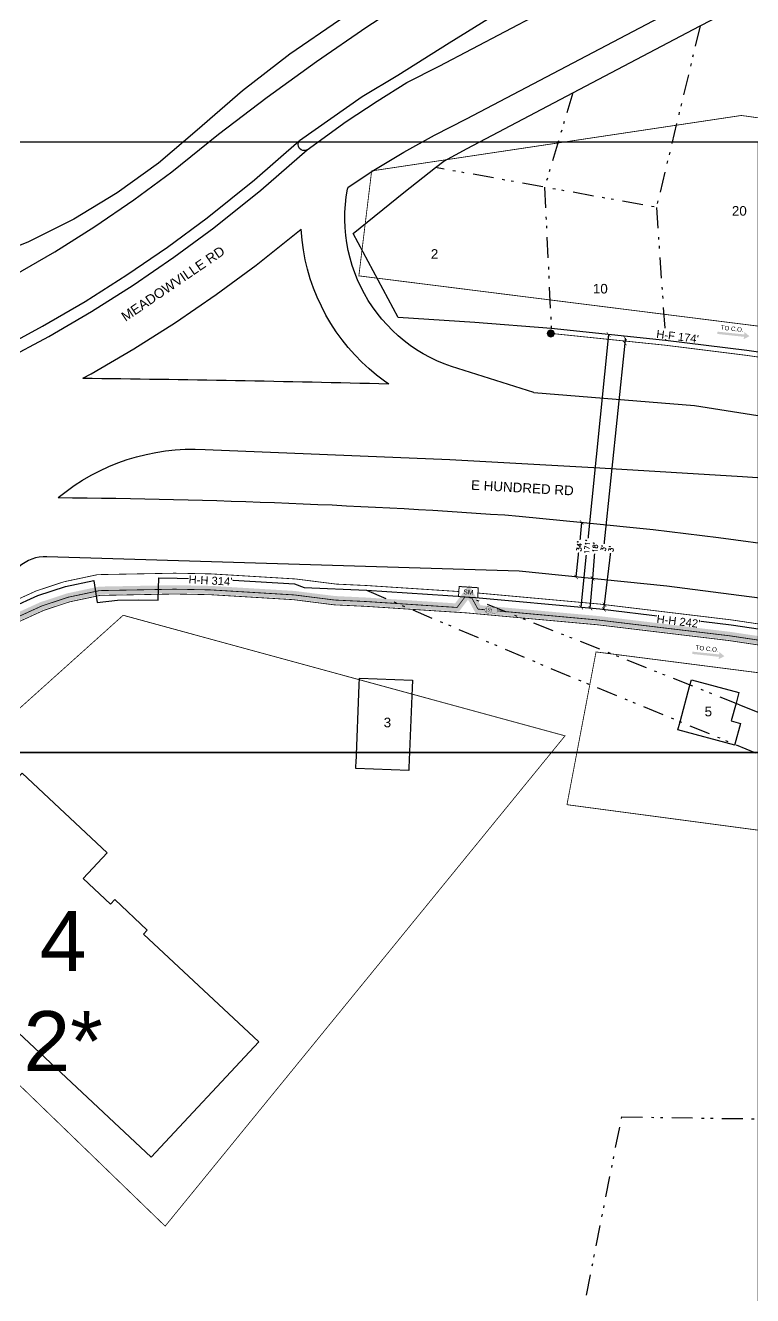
# Model space of a CAD drawing. Extents: x 11808739 to 11823423, y 3647988 to 3656247.
# Drawn here: x 11813800 to 11814254, y 3652236 to 3653030 of the extents above; entities that cross this region are included whole.
import ezdxf
from ezdxf.enums import TextEntityAlignment as Align
from ezdxf.lldxf.tags import DXFTag

# ---------------------------------------------------------------- set-up
doc = ezdxf.new("R2010")
doc.units = 0
doc.header["$MEASUREMENT"] = 0
doc.header["$XCLIPFRAME"] = 2
doc.set_wipeout_variables(frame=1)
doc.linetypes.add('PROPERTY', pattern=[31.302502, 12.967109, -5.580706, 1.571985, -4.030017, 1.571985, -5.5807])
doc.layers.get('DefPoints').update_dxf_attribs({"color": 1, "lineweight": 0})
for name, color, linetype in [('144 FOC', 30, '144'), ('96 FOC', 30, '96'), ('ADDRESSES', 252, 'Continuous'), ('E_BUILDING', 8, 'Continuous'), ('E_CURB', 8, 'EOP'), ('E_ROW', 8, 'ROW'), ('P_CONDUIT', 1, 'CONDUIT'), ('PROPOSED_DIREC_BORE', 7, 'DIRECTBORE'), ('Road Names', 7, 'Continuous'), ('ROAD_DIMENSIONS', 7, 'Continuous'), ('TO C.O.', 7, 'Continuous'), ('VICINITY FOC', 104, 'Continuous')]:
    doc.layers.add(name, color=color, linetype=linetype)
doc.layers.add('1X4 Terminal Boundary', color=7, linetype='Continuous', lineweight=20, true_color=0x00853c)
doc.layers.add('E_PROPERTY LINE', color=8, linetype='PROPERTY', transparency=0.3)
doc.layers.add('EXISTING TELCO HANDHOLE', color=7, linetype='Continuous', true_color=0xcc5500)
doc.layers.add('NEW FIBER LOOP', color=7, linetype='Continuous', true_color=0x538135)
for name, color, linetype, lineweight in [('FLOWERPOTS', 30, 'Continuous', 18), ('PROP_HH', 104, 'Continuous', 0), ('VIEWPORT', 250, 'Continuous', 25)]:
    doc.layers.add(name, color=color, linetype=linetype, lineweight=lineweight)
doc.layers.add('PORTGROUPINGS_1', color=1, linetype='Continuous', plot=False)
doc.styles.add('Arial', font='arial.ttf')
doc.styles.add('LOOP', font='arial.ttf')
doc.styles.add('ROMANS', font='romans.shx')
doc.styles.get("Standard").update_dxf_attribs({"font": 'arial.ttf'})
tags = doc.linetypes.add('144', pattern='A,0.718375,-0.132013,["144 CT",Standard,S=0.09234,R=0,X=0,Y=-0.045241],-0.527056,0.533798', length=1.911242).pattern_tags.tags
tags[6] = DXFTag(74, 10)
tags = doc.linetypes.add('96', pattern='A,0.718375,-0.132013,["96 CT",Standard,S=0.09234,R=0,X=0,Y=-0.045241],-0.527056,0.533798', length=1.911242).pattern_tags.tags
tags[6] = DXFTag(74, 10)
tags = doc.linetypes.add('CONDUIT', pattern='A,5.441269,-1.056917,["C",Arial,S=0.56119,R=0,X=0,Y=-0.280595],-1.62838', length=8.126566).pattern_tags.tags
tags[6] = DXFTag(74, 10)
doc.linetypes.add('DIRECTBORE', pattern='A,0.4,-0.16,["DB",Standard,S=0.12,R=0,X=0,Y=-0.06],-0.36', length=0.92)
tags = doc.linetypes.add('EOP', pattern='A,49.990109,-1.776071,["EOP",Arial,S=2.99974,R=0.081355,X=0,Y=-1.426368],-10.416452', length=62.182632).pattern_tags.tags
tags[6] = DXFTag(74, 10)
tags = doc.linetypes.add('ROW', pattern='A,25.130993,-3.694477,["R/W",Arial,S=5.36622,R=0,X=0,Y=-2.68311],-18.632906', length=47.458376).pattern_tags.tags
tags[6] = DXFTag(74, 10)
doc.dimstyles.new('DIM', dxfattribs={"dimscale": 0.025, "dimtxt": 3, "dimasz": 2.5, "dimexe": 0, "dimexo": 2.5, "dimgap": 0.306, "dimtad": 0, "dimdec": 0, "dimzin": 0, "dimdsep": 46, "dimtxsty": 'ROMANS', "dimblk": 'ARCHTICK', "dimcen": 0.09, "dimclrd": 256, "dimadec": 0, "dimazin": 0, "dimtfac": 1, "dimtdec": 0, "dimtofl": 0, "dimtmove": 0, "dimatfit": 3, "dimldrblk": 'ARCHTICK', "dimfxl": 1, "dimtfill": 1, "dimtolj": 1, "dimtzin": 0, "dimlwd": -1, "dimarcsym": 0})
picture_1 = doc.add_image_def('image1.png', size_in_pixel=(1270, 827))

# ---------------------------------------------------------------- blocks, each defined once
blk = doc.blocks.new('*U374')
at = {"color": 0, "linetype": 'ByBlock', "lineweight": -2}
blk.add_wipeout([(-6, 3.15), (-6, -3.15), (6, -3.15), (6, 3.15)], dxfattribs=at).dxf.layer = 'PROP_HH'
at = {"layer": 'EXISTING TELCO HANDHOLE', "color": 0, "linetype": 'ByBlock', "lineweight": -2}
blk.add_line((0, 0), (0, 0), dxfattribs=at)
at = {"layer": 'PROP_HH', "color": 0, "linetype": 'ByBlock', "lineweight": -2, "const_width": 0.63}
blk.add_lwpolyline([(-6, 3.15), (6, 3.15), (6, -3.15), (-6, -3.15)], close=True, dxfattribs=at)
at = {"color": 0, "insert": (0, 0), "char_height": 3, "attachment_point": 5}
blk.add_mtext('SM', dxfattribs=at)
at = {"flags": 1}
blk.add_attdef('HH_TYPE', (-15.97, -9.66), '', height=5, dxfattribs=at)
blk = doc.blocks.new('*U58')
at = {"true_color": 0xa020f0}
h = blk.add_hatch(color=200, dxfattribs=at)
h.dxf.hatch_style = 1
h.paths.add_polyline_path([(2.55, 0), (1.81, 1.81), (0, 2.55), (-1.81, 1.81), (-2.55, 0), (-1.81, -1.81), (0, -2.55), (1.81, -1.81)])
at = {"color": 18, "true_color": 0x000000, "const_width": 0.1}
blk.add_lwpolyline([(2.55, 0), (1.81, 1.81), (0, 2.55), (-1.81, 1.81), (-2.55, 0), (-1.81, -1.81), (0, -2.55), (1.81, -1.81)], close=True, dxfattribs=at)
blk = doc.blocks.new('*U54')
at = {"color": 4}
blk.add_wipeout([(0, 0), (-0.01, 0.17), (-0.03, 0.35), (-0.07, 0.52), (-0.12, 0.68), (-0.19, 0.84), (-0.27, 1), (-0.36, 1.14), (-0.47, 1.28), (-0.58, 1.41), (-0.71, 1.52), (-0.85, 1.63), (-1, 1.72), (-1.15, 1.8), (-1.31, 1.87), (-1.48, 1.92), (-1.64, 1.96), (-1.82, 1.98), (-1.99, 1.99), (-2.16, 1.98), (-2.34, 1.96), (-2.51, 1.92), (-2.67, 1.87), (-2.83, 1.8), (-2.99, 1.72), (-3.13, 1.63), (-3.27, 1.52), (-3.4, 1.41), (-3.52, 1.28), (-3.62, 1.14), (-3.71, 1), (-3.79, 0.84), (-3.86, 0.68), (-3.91, 0.52), (-3.95, 0.35), (-3.97, 0.17), (-3.98, 0), (-3.97, -0.17), (-3.95, -0.35), (-3.91, -0.52), (-3.86, -0.68), (-3.79, -0.84), (-3.71, -1), (-3.62, -1.14), (-3.52, -1.28), (-3.4, -1.41), (-3.27, -1.52), (-3.13, -1.63), (-2.99, -1.72), (-2.83, -1.8), (-2.67, -1.87), (-2.51, -1.92), (-2.34, -1.96), (-2.16, -1.98), (-1.99, -1.99), (-1.82, -1.98), (-1.64, -1.96), (-1.48, -1.92), (-1.31, -1.87), (-1.15, -1.8), (-1, -1.72), (-0.85, -1.63), (-0.71, -1.52), (-0.58, -1.41), (-0.47, -1.28), (-0.36, -1.14), (-0.27, -1), (-0.19, -0.84), (-0.12, -0.68), (-0.07, -0.52), (-0.03, -0.35), (-0.01, -0.17)], dxfattribs=at).dxf.layer = 'NEW FIBER LOOP'
at = {"layer": 'NEW FIBER LOOP', "color": 4, "linetype": 'Continuous', "const_width": 0.12, "flags": 128}
blk.add_lwpolyline([(-3.99, 0, 1), (0.01, 0, 1)], format="xyb", close=True, dxfattribs=at)
at = {"color": 4}
blk.add_wipeout([(3.99, 0), (3.98, 0.17), (3.96, 0.35), (3.92, 0.52), (3.87, 0.68), (3.81, 0.84), (3.73, 1), (3.63, 1.14), (3.53, 1.28), (3.41, 1.41), (3.28, 1.52), (3.14, 1.63), (3, 1.72), (2.84, 1.8), (2.68, 1.87), (2.52, 1.92), (2.35, 1.96), (2.18, 1.98), (2, 1.99), (1.83, 1.98), (1.66, 1.96), (1.49, 1.92), (1.32, 1.87), (1.16, 1.8), (1.01, 1.72), (0.86, 1.63), (0.72, 1.52), (0.59, 1.41), (0.48, 1.28), (0.37, 1.14), (0.28, 1), (0.2, 0.84), (0.13, 0.68), (0.08, 0.52), (0.04, 0.35), (0.02, 0.17), (0.01, 0), (0.02, -0.17), (0.04, -0.35), (0.08, -0.52), (0.13, -0.68), (0.2, -0.84), (0.28, -1), (0.37, -1.14), (0.48, -1.28), (0.59, -1.41), (0.72, -1.52), (0.86, -1.63), (1.01, -1.72), (1.16, -1.8), (1.32, -1.87), (1.49, -1.92), (1.66, -1.96), (1.83, -1.98), (2, -1.99), (2.18, -1.98), (2.35, -1.96), (2.52, -1.92), (2.68, -1.87), (2.84, -1.8), (3, -1.72), (3.14, -1.63), (3.28, -1.52), (3.41, -1.41), (3.53, -1.28), (3.63, -1.14), (3.73, -1), (3.81, -0.84), (3.87, -0.68), (3.92, -0.52), (3.96, -0.35), (3.98, -0.17)], dxfattribs=at).dxf.layer = 'NEW FIBER LOOP'
at = {"layer": 'NEW FIBER LOOP', "color": 4, "linetype": 'Continuous', "const_width": 0.12, "flags": 128}
blk.add_lwpolyline([(0, 0, 1), (4, 0, 1)], format="xyb", close=True, dxfattribs=at)
at = {"layer": 'NEW FIBER LOOP', "color": 4, "style": 'LOOP', "flags": 4}
blk.add_attdef('SLACK', text='', height=1.8, dxfattribs=at).set_placement((-2.02, -0.02), align=Align.MIDDLE_CENTER)
blk = doc.blocks.new('*U57')
at = {"layer": 'TO C.O.', "linetype": 'ByBlock', "lineweight": -2}
h = blk.add_hatch(color=0, dxfattribs=at)
h.dxf.hatch_style = 1
h.paths.add_polyline_path([(16.74, 2.23), (20.09, -0.02), (16.74, -2.27), (16.74, -0.77), (0, -0.73), (0, 0.73), (16.74, 0.73)])
at = {"layer": 'TO C.O.', "color": 0, "linetype": 'ByBlock', "lineweight": -2}
blk.add_attdef('MKRPOLE', text='', height=2.75, dxfattribs=at).set_placement((8.91, 2.15), align=Align.CENTER)
blk = doc.blocks.new('_ARCHTICK')
at = {"color": 0, "linetype": 'ByBlock', "const_width": 0.15}
blk.add_lwpolyline([(-0.5, -0.5), (0.5, 0.5)], dxfattribs=at)
blk = doc.blocks.new('*D70')
at = {"layer": 'DefPoints', "color": 0, "ltscale": 0.01, "transparency": 16777216}
for p in [(11814147.41, 3652719.21), (11814147.44, 3652719.21), (11814143.99, 3652685.12)]:
    blk.add_point(p, dxfattribs=at)
at = {"layer": 'ROAD_DIMENSIONS', "ltscale": 0.01, "transparency": 16777216}
for p, q in [((11814147.41, 3652719.21), (11814146.25, 3652707.72)), ((11814143.97, 3652685.12), (11814145.57, 3652701))]:
    blk.add_line(p, q, dxfattribs=at)
at = {"layer": 'ROAD_DIMENSIONS', "ltscale": 0.01, "transparency": 16777216, "xscale": 2.500000006732392, "yscale": 2.500000006732392, "zscale": 2.500000006732392}
for p, rotation in [((11814147.41, 3652719.21), 84.2290907739108), ((11814143.97, 3652685.12), 264.2290907739108)]:
    blk.add_blockref('_ARCHTICK', p, dxfattribs=dict(at, rotation=rotation))
at = {"layer": 'ROAD_DIMENSIONS', "color": 0, "ltscale": 0.01, "transparency": 16777216, "insert": (11814145.91, 3652704.36), "char_height": 3, "attachment_point": 5, "rotation": 84.22909, "style": 'ROMANS', "bg_fill": 3, "box_fill_scale": 1.25, "bg_fill_color": 256, "bg_fill_true_color": 13158600, "bg_fill_transparency": 0}
blk.add_mtext("\\A1;34'", dxfattribs=at)
blk = doc.blocks.new('*D71')
at = {"layer": 'DefPoints', "color": 0, "ltscale": 0.01, "transparency": 16777216}
for p in [(11814164.21, 3652836.59), (11814164.56, 3652836.55), (11814147.46, 3652666.2)]:
    blk.add_point(p, dxfattribs=at)
at = {"layer": 'ROAD_DIMENSIONS', "ltscale": 0.01, "transparency": 16777216}
for p, q in [((11814164.21, 3652836.59), (11814151.36, 3652708.57)), ((11814147.11, 3652666.23), (11814150.44, 3652699.43))]:
    blk.add_line(p, q, dxfattribs=at)
at = {"layer": 'ROAD_DIMENSIONS', "ltscale": 0.01, "transparency": 16777216, "xscale": 2.500000006732392, "yscale": 2.500000006732392, "zscale": 2.500000006732392}
for p, rotation in [((11814164.21, 3652836.59), 84.26918137754254), ((11814147.11, 3652666.23), 264.2691813775425)]:
    blk.add_blockref('_ARCHTICK', p, dxfattribs=dict(at, rotation=rotation))
at = {"layer": 'ROAD_DIMENSIONS', "color": 0, "ltscale": 0.01, "transparency": 16777216, "insert": (11814150.9, 3652704), "char_height": 3, "attachment_point": 5, "rotation": 84.26918, "style": 'ROMANS', "bg_fill": 3, "box_fill_scale": 1.25, "bg_fill_color": 256, "bg_fill_true_color": 13158600, "bg_fill_transparency": 0}
blk.add_mtext("\\A1;171'", dxfattribs=at)
blk = doc.blocks.new('*D72')
at = {"layer": 'DefPoints', "color": 0, "ltscale": 0.01, "transparency": 16777216}
for p in [(11814153.94, 3652684.13), (11814152.44, 3652665.74), (11814152.8, 3652665.71)]:
    blk.add_point(p, dxfattribs=at)
at = {"layer": 'ROAD_DIMENSIONS', "ltscale": 0.01, "transparency": 16777216}
for p, q in [((11814154.3, 3652684.1), (11814155.62, 3652700.41)), ((11814152.8, 3652665.71), (11814154.3, 3652684.1))]:
    blk.add_line(p, q, dxfattribs=at)
at = {"layer": 'ROAD_DIMENSIONS', "ltscale": 0.01, "transparency": 16777216, "xscale": 2.500000006732392, "yscale": 2.500000006732392, "zscale": 2.500000006732392}
for p, rotation in [((11814154.3, 3652684.1), 85.34680656759996), ((11814152.8, 3652665.71), 265.3468065675999)]:
    blk.add_blockref('_ARCHTICK', p, dxfattribs=dict(at, rotation=rotation))
at = {"layer": 'ROAD_DIMENSIONS', "color": 0, "ltscale": 0.01, "transparency": 16777216, "insert": (11814155.88, 3652703.57), "char_height": 3, "attachment_point": 5, "rotation": 85.34681, "style": 'ROMANS', "bg_fill": 3, "box_fill_scale": 1.25, "bg_fill_color": 256, "bg_fill_true_color": 13158600, "bg_fill_transparency": 0}
blk.add_mtext("\\A1;18'", dxfattribs=at)
blk = doc.blocks.new('*D73')
at = {"layer": 'DefPoints', "color": 0, "ltscale": 0.01, "transparency": 16777216}
for p in [(11814161.65, 3652667.84), (11814161.65, 3652667.84), (11814161.3, 3652664.86)]:
    blk.add_point(p, dxfattribs=at)
at = {"layer": 'ROAD_DIMENSIONS', "ltscale": 0.01, "transparency": 16777216}
for p, q in [((11814161.65, 3652667.84), (11814165.61, 3652700.77)), ((11814161.3, 3652664.86), (11814161.65, 3652667.84))]:
    blk.add_line(p, q, dxfattribs=at)
at = {"layer": 'ROAD_DIMENSIONS', "ltscale": 0.01, "transparency": 16777216, "xscale": 2.500000006732392, "yscale": 2.500000006732392, "zscale": 2.500000006732392}
for p, rotation in [((11814161.3, 3652664.86), 263.1474925335335), ((11814161.65, 3652667.84), 83.14749253353355)]:
    blk.add_blockref('_ARCHTICK', p, dxfattribs=dict(at, rotation=rotation))
at = {"layer": 'ROAD_DIMENSIONS', "color": 0, "ltscale": 0.01, "transparency": 16777216, "insert": (11814165.84, 3652702.7), "char_height": 3, "attachment_point": 5, "rotation": 83.14749, "style": 'ROMANS', "bg_fill": 3, "box_fill_scale": 1.25, "bg_fill_color": 256, "bg_fill_true_color": 13158600, "bg_fill_transparency": 0}
blk.add_mtext("\\A1;3'", dxfattribs=at)
blk = doc.blocks.new('*D74')
at = {"layer": 'DefPoints', "color": 0, "ltscale": 0.01, "transparency": 16777216}
for p in [(11814174.17, 3652834.3), (11814173.87, 3652831.32), (11814174.31, 3652831.27)]:
    blk.add_point(p, dxfattribs=at)
at = {"layer": 'ROAD_DIMENSIONS', "ltscale": 0.01, "transparency": 16777216}
for p, q in [((11814174.62, 3652834.26), (11814174.31, 3652831.27)), ((11814174.31, 3652831.27), (11814161.3, 3652705.05))]:
    blk.add_line(p, q, dxfattribs=at)
at = {"layer": 'ROAD_DIMENSIONS', "ltscale": 0.01, "transparency": 16777216, "xscale": 2.500000006732392, "yscale": 2.500000006732392, "zscale": 2.500000006732392}
for p, rotation in [((11814174.31, 3652831.27), 264.1157529911632), ((11814174.62, 3652834.26), 84.11575299116325)]:
    blk.add_blockref('_ARCHTICK', p, dxfattribs=dict(at, rotation=rotation))
at = {"layer": 'ROAD_DIMENSIONS', "color": 0, "ltscale": 0.01, "transparency": 16777216, "insert": (11814161.1, 3652703.11), "char_height": 3, "attachment_point": 5, "rotation": 84.11575, "style": 'ROMANS', "bg_fill": 3, "box_fill_scale": 1.25, "bg_fill_color": 256, "bg_fill_true_color": 13158600, "bg_fill_transparency": 0}
blk.add_mtext("\\A1;3'", dxfattribs=at)

msp = doc.modelspace()

# ---------------------------------------------------------------- linework, layer by layer
at = {"layer": '144 FOC', "ltscale": 25, "const_width": 0.5, "flags": 128}
msp.add_lwpolyline([(11813615.01, 3652487.75), (11813650.76, 3652517.47), (11813685.04, 3652549.28), (11813717.52, 3652582.92), (11813747.99, 3652618.12), (11813750.58, 3652621.2), (11813750.94, 3652621.48), (11813767.75, 3652638.23), (11813781.21, 3652648.44), (11813795.81, 3652657.18), (11813811.29, 3652664.25), (11813827.45, 3652669.58), (11813846.54, 3652673.61), (11813892.94, 3652674.49), (11813905.88, 3652674.25), (11813915.43, 3652674.06), (11813967.51, 3652670.93), (11813992.85, 3652667.72), (11814012.52, 3652666.79), (11814075.63, 3652662.68), (11814157.65, 3652655.23), (11814239.39, 3652645.41), (11814320.82, 3652633.22), (11814401.89, 3652618.67), (11814443.48, 3652610.26), (11814568.16, 3652581.04), (11814631.88, 3652560.97), (11814667.24, 3652553.09), (11814675.79, 3652539.63), (11814673.91, 3652531.75)], dxfattribs=at)
at = {"layer": '96 FOC', "ltscale": 25, "const_width": 0.5, "flags": 128}
for points in [[(11813766.68, 3652641.19), (11813779.53, 3652650.93), (11813794.42, 3652659.84), (11813810.2, 3652667.05), (11813826.67, 3652672.48), (11813846.19, 3652676.61), (11813893, 3652677.49), (11813905.94, 3652677.25), (11813915.55, 3652677.06), (11813967.79, 3652673.91), (11813993.11, 3652670.71), (11814012.68, 3652669.79), (11814069.57, 3652666.08), (11814076.73, 3652675.58)], [(11814076.73, 3652675.58), (11814076.77, 3652675.63), (11814082.62, 3652665.06), (11814157.96, 3652658.21), (11814239.79, 3652648.38), (11814321.3, 3652636.18), (11814321.3, 3652636.18), (11814321.3, 3652636.18), (11814402.45, 3652621.62), (11814444.12, 3652613.19), (11814568.95, 3652583.94), (11814586.13, 3652578.53), (11814595.72, 3652585.99), (11814596.04, 3652584.57)]]:
    msp.add_lwpolyline(points, dxfattribs=at)
at = {"layer": 'E_BUILDING', "flags": 128}
for points in [[(11814039.49, 3652565.87), (11814039.42, 3652564.12), (11814006.31, 3652565.43), (11814006.4, 3652567.7), (11814006.44, 3652568.69), (11814008.38, 3652617.78), (11814008.54, 3652621.92), (11814041.65, 3652620.61), (11814041.46, 3652615.8), (11814039.49, 3652565.87)], [(11814243.15, 3652580.63), (11814243.02, 3652580.12), (11814207.54, 3652589.63), (11814208.9, 3652594.73), (11814215.04, 3652617.62), (11814215.93, 3652620.92), (11814245.66, 3652612.95), (11814243.84, 3652606.19), (11814240.91, 3652595.22), (11814246.66, 3652593.68), (11814243.15, 3652580.63)], [(11813878.52, 3652322.68), (11813715.72, 3652474.81), (11813797.79, 3652562.63), (11813851, 3652512.89), (11813835.88, 3652496.71), (11813853.02, 3652480.7), (11813855.69, 3652483.55), (11813876.04, 3652464.53), (11813873.71, 3652462.03), (11813945.8, 3652394.68), (11813878.52, 3652322.68)]]:
    msp.add_lwpolyline(points, close=True, dxfattribs=at)
at = {"layer": 'E_CURB', "transparency": 33554559, "flags": 128}
for points in [[(11814117.44, 3652800.32), (11814218, 3652792.21), (11814281.21, 3652782.3), (11814352.2, 3652771.68), (11814421.87, 3652758.98), (11814489.16, 3652745.69), (11814560.22, 3652731.73), (11814634.22, 3652716.89), (11814634.22, 3652716.89), (11814881.73, 3652667.32), (11815003.18, 3652641.61), (11815108.24, 3652617.42, 0.371987), (11815241.19, 3652703.34), (11815265.02, 3652832.31), (11815267.53, 3652857.67), (11815269.57, 3652884.04), (11815271.04, 3652910.44), (11815271.9, 3652935.7), (11815263.81, 3653062.39), (11815263.62, 3653091.65), (11815264.42, 3653120.55), (11815266.22, 3653149.41), (11815269.09, 3653178.99), (11815298.15, 3653335.28), (11815300.16, 3653347.07), (11815301.59, 3653358.53), (11815302.54, 3653370.03), (11815302.98, 3653381.56), (11815302.93, 3653393.11), (11815302.38, 3653404.64), (11815301.34, 3653416.13), (11815299.8, 3653427.57), (11815297.76, 3653438.93), (11815295.24, 3653450.2), (11815292.24, 3653461.35), (11815288.75, 3653472.36), (11815284.8, 3653483.21), (11815280.38, 3653493.88), (11815275.5, 3653504.35), (11815263.56, 3653527.36), (11815285.62, 3653585.62)], [(11813357.4, 3652819.78), (11813648.19, 3652809.93, 0.105814), (11813658.49, 3652811.78), (11813713.18, 3652834.12), (11813740.15, 3652846.27), (11813766.68, 3652859.36), (11813792.73, 3652873.38), (11813818.26, 3652888.31), (11813843.24, 3652904.13), (11813867.65, 3652920.82), (11813891.41, 3652938.32), (11813920.62, 3652961.74), (11813950.92, 3652984.83), (11813981.78, 3653007.17), (11814013.19, 3653028.75), (11814045.11, 3653049.55), (11814077.55, 3653069.57), (11814110.46, 3653088.78), (11814143.76, 3653107.14), (11814508.65, 3653301.12)], [(11813975.86, 3652951.97, -0.819972), (11813971.06, 3652957.77), (11814010.28, 3652985.21), (11814032.63, 3652998.65), (11814064.56, 3653018.89), (11814096.23, 3653038.44), (11814128.38, 3653057.2), (11814161.05, 3653075.21), (11814525.7, 3653269.06)], [(11813835.7, 3652809.3, -0.003744), (11814026.75, 3652805.82)], [(11813820.4, 3652734.73, -0.189678), (11813912.15, 3652764.79), (11814065.12, 3652758.56), (11814158.69, 3652753.26), (11814247.82, 3652747.99), (11814276.06, 3652745.96), (11814334.74, 3652738.1), (11814416.74, 3652723.79), (11814486.8, 3652711.07), (11814556.65, 3652697.26), (11814626.52, 3652682.32), (11814626.52, 3652682.32, -0.010854), (11815193.3, 3652564.22, -0.900352), (11815185.45, 3652533.52)], [(11813820.4, 3652734.73, -0.015837), (11814108.46, 3652723.21), (11814148.61, 3652719.08), (11814192.09, 3652714.81), (11814232.99, 3652709.83), (11814273.13, 3652704.36), (11814332.14, 3652695.15), (11814332.14, 3652695.15), (11814384.35, 3652686.14), (11814435.3, 3652676.14), (11814476.6, 3652668), (11814625.32, 3652636.09), (11814735.81, 3652625.16, -0.011347), (11814796.3, 3652615.57), (11815002.39, 3652573.21), (11815185.45, 3652533.52)], [(11814426.93, 3652632.91), (11814379.02, 3652643.3), (11814340.06, 3652652.59), (11814304.27, 3652660.74), (11814269.73, 3652670.33), (11814200.6, 3652679.47), (11814108.32, 3652688.68), (11814108.32, 3652688.68), (11814108.32, 3652688.68), (11813813.38, 3652697.81, 0.193805), (11813795.85, 3652691.37), (11813766.11, 3652664.5), (11813736.42, 3652636.78), (11813707.18, 3652608.58), (11813677.79, 3652582.08, -0.042762), (11813566.8, 3652501.32)]]:
    msp.add_lwpolyline(points, format="xyb", dxfattribs=at)
for points in [[(11813975.86, 3652951.97), (11814000.28, 3652969.76), (11814019.72, 3652982.35), (11814038.19, 3652993.98), (11814058.48, 3653004.25), (11814532.5, 3653253.42)], [(11814001.45, 3652928.75), (11814017.56, 3652939.27), (11814036.35, 3652950.57), (11814055.54, 3652961.18), (11814075.49, 3652971.27), (11814549.77, 3653220.58)], [(11813747.3, 3652809.66), (11813755.65, 3652813.42), (11813783.33, 3652827.08), (11813810.5, 3652841.71), (11813837.14, 3652857.29), (11813863.21, 3652873.79), (11813888.68, 3652891.21), (11813913.54, 3652909.54), (11813942.98, 3652933.13), (11813970.88, 3652957.61)], [(11814117.44, 3652800.32), (11814066.01, 3652816.53), (11814061.47, 3652818.21), (11814057.02, 3652820.11), (11814052.67, 3652822.22), (11814048.42, 3652824.55), (11814044.3, 3652827.08), (11814040.31, 3652829.81), (11814036.45, 3652832.72), (11814032.75, 3652835.83), (11814029.2, 3652839.11), (11814025.82, 3652842.56), (11814022.61, 3652846.17), (11814019.59, 3652849.93), (11814016.75, 3652853.84), (11814014.11, 3652857.88), (11814011.68, 3652862.04), (11814009.45, 3652866.32), (11814007.44, 3652870.7), (11814005.64, 3652875.17), (11814004.07, 3652879.73), (11814002.72, 3652884.35), (11814001.6, 3652889.04), (11814000.72, 3652893.78), (11814000.07, 3652898.55), (11813999.66, 3652903.35), (11813999.48, 3652908.16), (11813999.54, 3652912.98), (11813999.84, 3652917.79), (11814000.37, 3652922.57), (11814001.14, 3652927.33), (11814001.45, 3652928.75)], [(11814001.29, 3652928), (11814001.31, 3652928.02)], [(11814027.04, 3652805.62), (11814024.27, 3652807.51), (11814019.34, 3652811.25), (11814014.6, 3652815.22), (11814010.06, 3652819.41), (11814005.74, 3652823.83), (11814001.64, 3652828.45), (11813997.77, 3652833.26), (11813994.14, 3652838.26), (11813990.76, 3652843.43), (11813987.64, 3652848.76), (11813984.79, 3652854.23), (11813982.21, 3652859.84), (11813979.91, 3652865.57), (11813977.9, 3652871.41), (11813976.17, 3652877.33), (11813974.74, 3652883.34), (11813973.61, 3652889.4), (11813972.78, 3652895.52), (11813972.12, 3652902.5), (11813972.12, 3652902.5)]]:
    msp.add_lwpolyline(points, dxfattribs=at)
at = {"layer": 'E_PROPERTY LINE', "transparency": 33554610, "flags": 128}
for points in [[(11814221.43, 3653029.34), (11814194.08, 3652916.01), (11814124.26, 3652928.64)], [(11814141.86, 3652987.5), (11814124.26, 3652928.64), (11814056.2, 3652940.89)], [(11814124.26, 3652928.64), (11814128.41, 3652840.28)], [(11814194.08, 3652916.01), (11814199.87, 3652832.91)], [(11814013.08, 3652676.78), (11814128.2, 3652627.95)], [(11814246.01, 3652605.32), (11814076.41, 3652672.65)], [(11814128.2, 3652627.95), (11814270.01, 3652569.57)], [(11814246.01, 3652605.32), (11814278.14, 3652592.07)], [(11814089.64, 3651929.45), (11814172.45, 3652347.82)], [(11814172.45, 3652347.82), (11814479.64, 3652343.39)]]:
    msp.add_lwpolyline(points, dxfattribs=at)
at = {"layer": 'E_ROW', "ltscale": 0.75, "flags": 128}
for points in [[(11815332.65, 3653736.36), (11815314.37, 3653712.37), (11815307.86, 3653714.68), (11815291.84, 3653696.31), (11815274.84, 3653678.85), (11815256.92, 3653662.34), (11815260, 3653658.8), (11815236.56, 3653641.17), (11815212.3, 3653624.69), (11815209.31, 3653629.34), (11815181.54, 3653612.36), (11815171.47, 3653606.82), (11815174.01, 3653601.96), (11815165.45, 3653597.39), (11815094.94, 3653566.47), (11815024.06, 3653536.41), (11814960.33, 3653513.95), (11814880.79, 3653486.02), (11814852.63, 3653476.02), (11814791.35, 3653452.94), (11814731, 3653427.53), (11814679.64, 3653403.7), (11814629.1, 3653378.19), (11814611.83, 3653369.11), (11814465.75, 3653291.03), (11814396.71, 3653255.48), (11814173.77, 3653138.26), (11814133.7, 3653114.52), (11813996.08, 3653033), (11813965.11, 3653011.8), (11813935.42, 3652988.86), (11813907.1, 3652964.24), (11813882.95, 3652943.7), (11813857.24, 3652925.15), (11813830.13, 3652908.71), (11813801.8, 3652894.49), (11813772.42, 3652882.56), (11813763.15, 3652879.35), (11813760.42, 3652887.54), (11813758.41, 3652893.58)], [(11814952.65, 3653384.37), (11815064.63, 3653418.16), (11815155.43, 3653445.56), (11815184.65, 3653456.82), (11815185.91, 3653457.35), (11815181.85, 3653439.64), (11815211.1, 3653433.07), (11815220.49, 3653474.77), (11815234.31, 3653481.77), (11815240.31, 3653484.34), (11815246.66, 3653485.88), (11815253.17, 3653486.36), (11815259.67, 3653485.76), (11815265.99, 3653484.1), (11815271.94, 3653481.41), (11815277.38, 3653477.79), (11815282.14, 3653473.32), (11815286.09, 3653468.12), (11815289.14, 3653462.34), (11815291.19, 3653456.14), (11815295.65, 3653433.73), (11815298.24, 3653411.03), (11815277.05, 3653314.86), (11815269.05, 3653272.61), (11815262.96, 3653230.05), (11815258.79, 3653187.25), (11815256.53, 3653144.31), (11815256.21, 3653101.32), (11815257.81, 3653058.35), (11815260.04, 3653023.93), (11815260.68, 3653016.39), (11815263.12, 3652979.09), (11815263.8, 3652941.73), (11815262.7, 3652904.37), (11815259.85, 3652867.11), (11815255.23, 3652830.03), (11815250.38, 3652801.05), (11815244.45, 3652772.28), (11815228.77, 3652702.73), (11815225.06, 3652691.11), (11815219.39, 3652680.3), (11815211.93, 3652670.65), (11815202.9, 3652662.44), (11815192.59, 3652655.92), (11815181.3, 3652651.29), (11815169.38, 3652648.7), (11815157.19, 3652648.21), (11815145.09, 3652649.84), (11815039.97, 3652673.54), (11815039.04, 3652669.41), (11815009.76, 3652675.95), (11815005.41, 3652656.64), (11814987.55, 3652660.42), (11814947.07, 3652669.44), (11814907.33, 3652681.45), (11814802.2, 3652704.32), (11814704.45, 3652725.89), (11814671.04, 3652733.23), (11814675.03, 3652747.17), (11814611.03, 3652765.52), (11814561.2, 3652779.8), (11814557.92, 3652765.11), (11814505.98, 3652780), (11814485.45, 3652784.58), (11814413.81, 3652799.59), (11814357.62, 3652810.02), (11814301.24, 3652819.34), (11814250.62, 3652826.58), (11814199.87, 3652832.91), (11814128.41, 3652840.28), (11814080.63, 3652844.19), (11814032.78, 3652847.31), (11814004.62, 3652899.77), (11814036.3, 3652925.37), (11814056.2, 3652940.89), (11814061.32, 3652944.87), (11814075.78, 3652952.76), (11814141.86, 3652987.5), (11814221.43, 3653029.34), (11814234.71, 3653036.32), (11814262.38, 3653050.87), (11814379.61, 3653112.51), (11814501.18, 3653176.25), (11814584.16, 3653219.76), (11814650.63, 3653254.62), (11814691.05, 3653275.81), (11814715.14, 3653288.22), (11814749.16, 3653304.86), (11814783.56, 3653320.7)], [(11813608.62, 3652495.44), (11813644.16, 3652524.99), (11813678.03, 3652556.43), (11813710.14, 3652589.67), (11813740.38, 3652624.62), (11813743.56, 3652628.39), (11813744.26, 3652628.95), (11813761.17, 3652645.79), (11813775.6, 3652656.74), (11813791.16, 3652666.04), (11813807.64, 3652673.58), (11813824.85, 3652679.25), (11813842.58, 3652683), (11813842.62, 3652682.73)], [(11813842.62, 3652682.73), (11813844.71, 3652669.16), (11813857.53, 3652670.58), (11813870.42, 3652670.9), (11813882.92, 3652670.67), (11813883.18, 3652684.67), (11813906.07, 3652684.25), (11813915.83, 3652684.05), (11813968.08, 3652680.91), (11813974.09, 3652678.61), (11814013.08, 3652676.78), (11814076.41, 3652672.65), (11814158.7, 3652665.18), (11814240.73, 3652655.32), (11814322.44, 3652643.09), (11814403.77, 3652628.49), (11814445.62, 3652620.03), (11814568.02, 3652591.34), (11814566.76, 3652585.72), (11814594.53, 3652579.54), (11814673.46, 3652561.95), (11814686.54, 3652541.36)]]:
    msp.add_lwpolyline(points, dxfattribs=at)
at = {"layer": 'P_CONDUIT', "ltscale": 3, "const_width": 0.5, "flags": 128}
for points in [[(11814300.78, 3652816.37), (11814250.22, 3652823.6), (11814199.53, 3652829.93), (11814128.13, 3652837.29)], [(11814076.77, 3652675.63), (11814159.01, 3652668.16), (11814241.13, 3652658.29), (11814317.32, 3652646.89)]]:
    msp.add_lwpolyline(points, dxfattribs=at)
at = {"layer": 'P_CONDUIT', "ltscale": 3, "flags": 128}
msp.add_lwpolyline([(11813770.07, 3652656.31, 0.5, 0.5, 0), (11813773.92, 3652659.23, 0.5, 0.5, 0), (11813789.76, 3652668.7, 0.5, 0.5, 0), (11813806.54, 3652676.37, 0.5, 0.5, 0), (11813824.06, 3652682.15, 0.5, 0.5, 0), (11813845.06, 3652686.59, 0.5, 0.5, 0), (11813893.18, 3652687.48, 0.5, 0.5, 0), (11813906.13, 3652687.25, 0.5, 0.5, 0), (11813915.95, 3652687.05, 0.5, 0.5, 0), (11813968.72, 3652683.88, 0.5, 0.5, 0), (11813993.98, 3652680.68, 0.5, 0.5, 0), (11814013.24, 3652679.77, 0.5, 0.5, 0), (11814076.65, 3652675.64, 0.5, 0.5, 0), (11814076.77, 3652675.63, 0, 0, 0)], format="xyseb", dxfattribs=at)
at = {"layer": 'VIEWPORT', "ltscale": 0.01}
msp.add_lwpolyline([(11813570.05, 3652575.37), (11814257.75, 3652575.44), (11814257.78, 3652193.91), (11813570.09, 3652193.84)], close=True, dxfattribs=at)

# ---------------------------------------------------------------- block references
at = {"layer": 'FLOWERPOTS', "xscale": 0.9999624720780225, "yscale": 0.9999624720780225, "zscale": 0.9999624720780225}
msp.add_blockref('*U58', (11814128.13, 3652837.26), dxfattribs=at)
at = {"layer": 'TO C.O.', "rotation": 354.0000000000001}
for p in [(11814232.23, 3652837.67), (11814216.59, 3652637.75)]:
    msp.add_blockref('*U57', p, dxfattribs=at).add_auto_attribs({'MKRPOLE': 'TO C.O.'})

# ---------------------------------------------------------------- texts
at = {"layer": 'PORTGROUPINGS_1', "insert": (11813823.48, 3652426.4), "char_height": 37.5, "attachment_point": 5}
msp.add_mtext('4\\P2*', dxfattribs=at)

# ---------------------------------------------------------------- pictures from other files: only their frames are drawn
at = {"layer": 'VICINITY FOC'}
image = msp.add_image(picture_1, insert=(11810740.9, 3647987.68), size_in_units=(12682.3, 8259.18), dxfattribs=at)
image.set_boundary_path([(-0.5, -0.5), (1269.5, -0.5), (1269.5, 826.5), (-0.5, 826.5), (-0.5, -0.5)])
image.dxf.flags = 255

# ---------------------------------------------------------------- next in the draw order: texts
at = {"layer": 'ADDRESSES', "char_height": 6, "attachment_point": 5, "rotation": 360, "bg_fill": 3, "box_fill_scale": 1, "bg_fill_color": 256, "bg_fill_transparency": 0}
for s, insert in [('20', (11814245.91, 3652913.79)), ('2', (11814055.5, 3652886.9)), ('10', (11814159.06, 3652865.18)), ('5', (11814226.56, 3652601)), ('3', (11814026.06, 3652594.18))]:
    msp.add_mtext(s, dxfattribs=dict(at, insert=insert))
at = {"layer": 'PROPOSED_DIREC_BORE', "ltscale": 0.01, "char_height": 5, "attachment_point": 1, "bg_fill": 3, "box_fill_scale": 1, "bg_fill_color": 256, "bg_fill_transparency": 0}
for s, insert, rotation in [("H-H 314'", (11813902, 3652686.13), 356.96486), ("H-H 242'", (11814194.59, 3652661.52), 353.14749)]:
    msp.add_mtext(s, dxfattribs=dict(at, insert=insert, rotation=rotation))
at = {"layer": 'Road Names', "char_height": 6, "attachment_point": 5, "style": 'Arial', "bg_fill": 3, "box_fill_scale": 1, "bg_fill_color": 256, "bg_fill_transparency": 0}
for s, insert, rotation in [('MEADOWVILLE RD', (11813892.13, 3652868.34), 34.31696), ('E HUNDRED RD', (11814110.38, 3652740.79), 356.75818)]:
    msp.add_mtext(s, dxfattribs=dict(at, insert=insert, rotation=rotation))

# ---------------------------------------------------------------- next in the draw order: dimensions: what is measured, and where the dimension line sits
at = {"layer": 'ROAD_DIMENSIONS', "ltscale": 0.01}
dim = msp.add_linear_dim(base=(11814147.41, 3652719.21), p1=(11814143.99, 3652685.12), p2=(11814147.44, 3652719.21), angle=84.22909, text="34'", dimstyle='DIM', override={"dimscale": 1, "dimtxt": 3, "dimasz": 2.5, "dimpost": "'\\X", "dimse1": 1, "dimse2": 1}, dxfattribs=at)
dim.commit()
dim.dimension.update_dxf_attribs({"geometry": '*D70', "text_midpoint": (11814145.91, 3652704.36), "dimtype": 161})

# ---------------------------------------------------------------- next in the draw order: linework, layer by layer
at = {"layer": '1X4 Terminal Boundary', "ltscale": 0.01, "const_width": 0.5}
for points in [[(11814016.21, 3652938.8), (11814008.22, 3652873.24), (11814441.04, 3652818.78), (11814470.15, 3652942.52), (11814247.18, 3652973.44), (11814016.21, 3652938.8)], [(11813670.08, 3652489.71), (11813887.2, 3652279.57), (11814137.02, 3652585.88), (11813860.97, 3652661.2), (11813670.08, 3652489.71)], [(11814466.84, 3652598.52), (11814156.39, 3652638.3), (11814138.23, 3652542.87), (11814442.88, 3652502.26), (11814466.84, 3652598.52)]]:
    msp.add_lwpolyline(points, dxfattribs=at)
at = {"layer": 'E_CURB', "transparency": 33554559, "flags": 128}
for points in [[(11813765.37, 3652809.86), (11813787.33, 3652820.7), (11813814.51, 3652835.33), (11813841.15, 3652850.9), (11813867.22, 3652867.41), (11813892.68, 3652884.82), (11813917.55, 3652903.15), (11813946.99, 3652926.75), (11813975.86, 3652951.97)], [(11813835.7, 3652809.3), (11813840.93, 3652812.12), (11813867.57, 3652827.69), (11813893.64, 3652844.2), (11813919.11, 3652861.61), (11813943.97, 3652879.94), (11813972.12, 3652902.5)]]:
    msp.add_lwpolyline(points, dxfattribs=at)

# ---------------------------------------------------------------- next in the draw order: block references
at = {"layer": 'NEW FIBER LOOP', "color": 3}
ref = msp.add_blockref('*U54', (11814090.91, 3652664.31), dxfattribs=dict(at, rotation=354.3113876798448))
ref.add_attrib('SLACK', "15'", dxfattribs={"color": 4, "height": 1.8, "rotation": 354.31139, "style": 'LOOP'}).set_placement((11814088.9, 3652664.49), align=Align.MIDDLE_CENTER)

# ---------------------------------------------------------------- next in the draw order: texts
at = {"layer": 'PROPOSED_DIREC_BORE', "ltscale": 0.01, "insert": (11814194.45, 3652839.53), "char_height": 5, "attachment_point": 1, "rotation": 352.8841, "bg_fill": 3, "box_fill_scale": 1, "bg_fill_color": 256, "bg_fill_transparency": 0}
msp.add_mtext("H-F 174'", dxfattribs=at)

# ---------------------------------------------------------------- next in the draw order: dimensions: what is measured, and where the dimension line sits
at = {"layer": 'ROAD_DIMENSIONS', "ltscale": 0.01}
dim = msp.add_linear_dim(base=(11814164.21, 3652836.59), p1=(11814147.46, 3652666.2), p2=(11814164.56, 3652836.55), angle=84.26918, text="171'", dimstyle='DIM', override={"dimscale": 1, "dimtxt": 3, "dimasz": 2.5, "dimpost": "'\\X", "dimse1": 1, "dimse2": 1}, dxfattribs=at)
dim.commit()
dim.dimension.update_dxf_attribs({"geometry": '*D71', "text_midpoint": (11814150.9, 3652704), "dimtype": 161})

# ---------------------------------------------------------------- next in the draw order: dimensions: what is measured, and where the dimension line sits
dim = msp.add_linear_dim(base=(11814152.8, 3652665.71), p1=(11814153.94, 3652684.13), p2=(11814152.44, 3652665.74), angle=265.34681, text="18'", dimstyle='DIM', override={"dimscale": 1, "dimtxt": 3, "dimasz": 2.5, "dimpost": "'\\X", "dimse1": 1, "dimse2": 1}, dxfattribs=at)
dim.commit()
dim.dimension.update_dxf_attribs({"geometry": '*D72', "text_midpoint": (11814155.88, 3652703.57), "dimtype": 161})

# ---------------------------------------------------------------- next in the draw order: dimensions: what is measured, and where the dimension line sits
dim = msp.add_linear_dim(base=(11814161.65, 3652667.84), p1=(11814161.3, 3652664.86), p2=(11814161.65, 3652667.84), angle=83.14749, text="3'", dimstyle='DIM', override={"dimscale": 1, "dimtxt": 3, "dimasz": 2.5, "dimpost": "'\\X", "dimse1": 1, "dimse2": 1}, dxfattribs=at)
dim.commit()
dim.dimension.update_dxf_attribs({"geometry": '*D73', "text_midpoint": (11814165.84, 3652702.7), "dimtype": 161})

# ---------------------------------------------------------------- next in the draw order: dimensions: what is measured, and where the dimension line sits
dim = msp.add_linear_dim(base=(11814174.31, 3652831.27), p1=(11814174.17, 3652834.3), p2=(11814173.87, 3652831.32), angle=264.11575, text="3'", dimstyle='DIM', override={"dimscale": 1, "dimpost": "'\\X", "dimse1": 1, "dimse2": 1}, dxfattribs=at)
dim.commit()
dim.dimension.update_dxf_attribs({"geometry": '*D74', "text_midpoint": (11814161.1, 3652703.11), "dimtype": 161})

# ---------------------------------------------------------------- next in the draw order: linework, layer by layer
at = {"layer": 'VIEWPORT', "ltscale": 0.01}
msp.add_lwpolyline([(11813570.01, 3652956.91), (11814257.71, 3652956.98), (11814257.75, 3652575.44), (11813570.05, 3652575.37)], close=True, dxfattribs=at)

# ---------------------------------------------------------------- next in the draw order: block references
at = {"layer": 'PROP_HH', "xscale": 0.9986391288485398, "yscale": 0.9986391288485398, "zscale": 0.9986391288485398, "rotation": 356.2753852621803}
msp.add_blockref('*U374', (11814076.65, 3652675.64), dxfattribs=at)

# ---------------------------------------------------------------- next in the draw order: linework, layer by layer
at = {"layer": 'VICINITY FOC', "ltscale": 25, "const_width": 5, "flags": 128}
for points in [[(11813766.68, 3652641.19), (11813779.53, 3652650.93), (11813794.42, 3652659.84), (11813810.2, 3652667.05), (11813826.67, 3652672.48), (11813846.19, 3652676.61), (11813893, 3652677.49), (11813905.94, 3652677.25), (11813915.55, 3652677.06), (11813967.79, 3652673.91), (11813993.11, 3652670.71), (11814012.68, 3652669.79), (11814069.57, 3652666.08), (11814076.73, 3652675.58)], [(11814076.73, 3652675.58), (11814076.77, 3652675.63), (11814082.62, 3652665.06), (11814157.96, 3652658.21), (11814239.79, 3652648.38), (11814321.3, 3652636.18), (11814321.3, 3652636.18), (11814321.3, 3652636.18), (11814402.45, 3652621.62), (11814444.12, 3652613.19), (11814568.95, 3652583.94), (11814586.13, 3652578.53), (11814595.72, 3652585.99), (11814596.04, 3652584.57)]]:
    msp.add_lwpolyline(points, dxfattribs=at)

doc.saveas('drawing.dxf')
